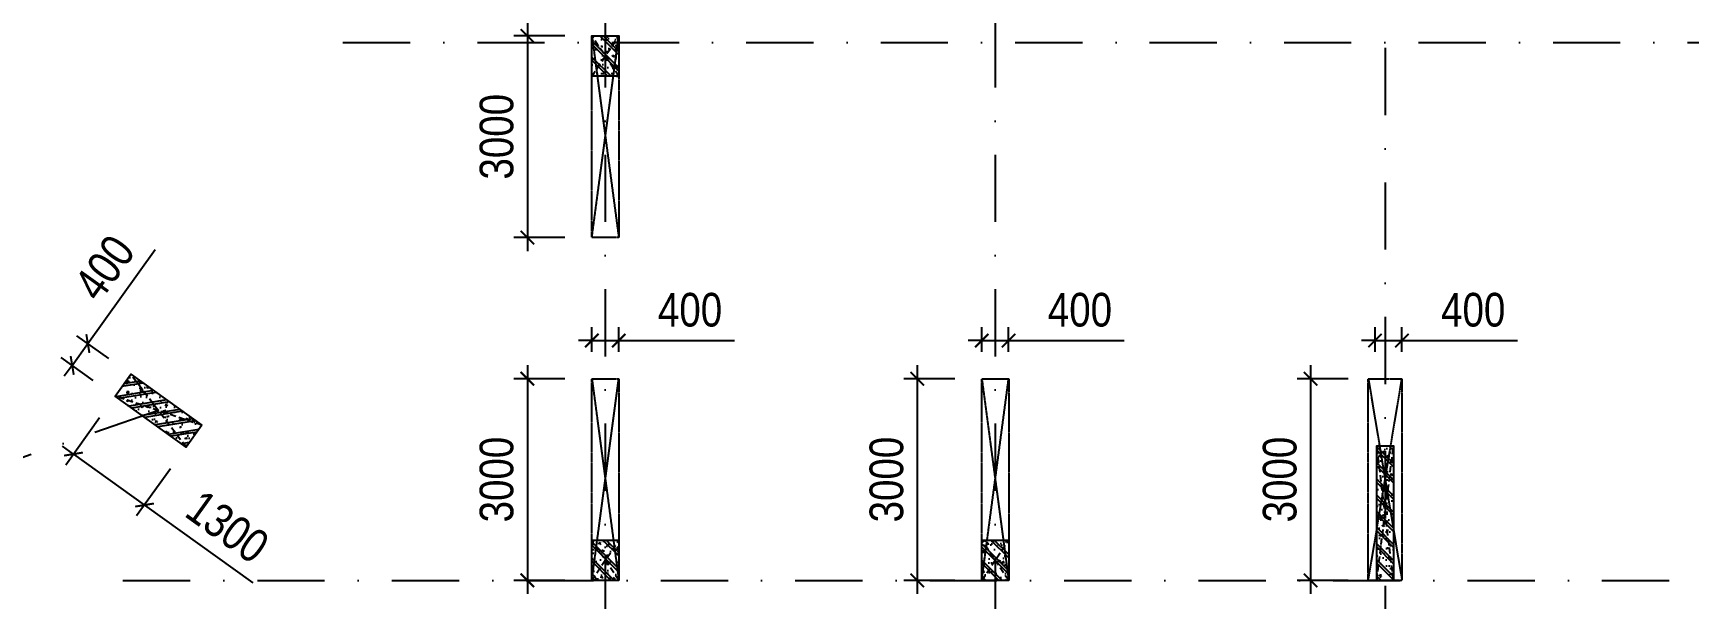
# Model space of a CAD drawing. Header units: millimetres. Extents: x 13965 to 1327256, y -72704 to 46237.
# Drawn here: x 681004 to 705634, y -32339 to -23923 of the extents above; entities that cross this region are included whole.
import ezdxf

# ---------------------------------------------------------------- set-up
doc = ezdxf.new("R2010")
doc.units = ezdxf.units.MM
doc.header["$MEASUREMENT"] = 0
for name, pattern in [('DASHDOT', [1, 0.5, -0.25, 0, -0.25]), ('DASHED', [4.5, 3, -1.5]), ('HIDDEN', [0.375, 0.25, -0.125])]:
    doc.linetypes.add(name, pattern=pattern)
for name, color, linetype in [('ccu11-Khuat', 9, 'DASHED'), ('KC2-DIM', 251, 'Continuous'), ('KT-Luoi truc South Tower', 8, 'DASHDOT'), ('ST_MBDV Cot vach 220805$0$AUDIT_I_220805193045-5', 6, 'Continuous'), ('Xref_ST_MBDV Cot vach 30.7.2022|Xref_ST_MBDV Cot vach 30.7.2022|Xref_ST_MBDV Cot vach 30.7.2022|Xref_ST_MBDV Cot vach 30.7.2022|KC-Betong', 6, 'Continuous')]:
    doc.layers.add(name, color=color, linetype=linetype)
doc.layers.add('KT-Kich thuoc', color=159, linetype='Continuous', lineweight=18)
doc.styles.add('Arial Narrow', font='ARIALN.TTF')
doc.dimstyles.new('ccu12-200', dxfattribs={"dimscale": 200, "dimtxt": 2.5, "dimasz": 1, "dimexe": 1, "dimexo": 2, "dimgap": 1, "dimtad": 1, "dimdec": 0, "dimdsep": 46, "dimtxsty": 'Arial Narrow', "dimblk": 'ARCHTICK', "dimcen": -1, "dimdle": 1, "dimclrd": 256, "dimclre": 256, "dimclrt": 3, "dimadec": 0, "dimazin": 2, "dimtfac": 0.1, "dimtdec": 0, "dimtmove": 0, "dimatfit": 1, "dimldrblk": 'ARCHTICK', "dimfxl": 1, "dimtvp": 0.833333, "dimtolj": 1, "dimtzin": 12, "dimarcsym": 0})

# ---------------------------------------------------------------- blocks, each defined once
blk = doc.blocks.new('Asix South Tower')
at = {"layer": 'KT-Luoi truc South Tower', "ltscale": 2000}
for p, q in [((-33923, 33491.9), (-33923, -4459.1)), ((-45523, 29903.8), (-45523, -4459.1)), ((-39723, 29903.8), (-39723, -4459.1)), ((-49426.2, 15570.4), (10118.8, 15570.4)), ((-52170.8, 10095.3), (-96381.5, -5168.4)), ((-52698.1, 7570.4), (10118.8, 7570.4))]:
    blk.add_line(p, q, dxfattribs=at)
blk = doc.blocks.new('_ArchTick')
at = {"color": 0, "const_width": 0.15}
blk.add_lwpolyline([(-0.5, -0.5), (0.5, 0.5)], dxfattribs=at)
blk = doc.blocks.new('*D587')
at = {"layer": 'Defpoints', "color": 0, "transparency": 16777216}
for p in [(682223, -29323, 0), (683279, -30080, 0), (682661, -30943)]:
    blk.add_point(p, dxfattribs=at)
at = {"layer": 'KC2-DIM', "lineweight": -2, "transparency": 16777216}
for p, q in [((681990, -29648), (681488, -30348)), ((681604, -30185), (681442, -30069)), ((681604, -30185), (682661, -30943)), ((683046, -30405), (682544, -31105)), ((682661, -30943), (684274, -32099))]:
    blk.add_line(p, q, dxfattribs=at)
at = {"layer": 'KC2-DIM', "lineweight": -2, "transparency": 16777216, "xscale": 200, "yscale": 200, "zscale": 200}
for p, rotation in [((681604, -30185), 324.359418224488), ((682661, -30943), 144.3594182244879)]:
    blk.add_blockref('_ArchTick', p, dxfattribs=dict(at, rotation=rotation))
at = {"layer": 'KC2-DIM', "color": 3, "transparency": 16777216, "insert": (683895, -31267), "char_height": 500, "attachment_point": 5, "rotation": 324.3594, "style": 'Arial Narrow'}
blk.add_mtext('\\A1;1300', dxfattribs=at)
blk = doc.blocks.new('*D588')
at = {"layer": 'Defpoints', "color": 0, "transparency": 16777216}
for p in [(681818, -28541), (682456, -28998, 0), (682223, -29323, 0)]:
    blk.add_point(p, dxfattribs=at)
at = {"layer": 'KC2-DIM', "lineweight": -2, "transparency": 16777216}
for p, q in [((681818, -28541), (682821, -27142)), ((681585, -28866), (681818, -28541)), ((682131, -28765), (681656, -28424)), ((681898, -29090), (681422, -28749)), ((681585, -28866), (681468, -29028))]:
    blk.add_line(p, q, dxfattribs=at)
at = {"layer": 'KC2-DIM', "lineweight": -2, "transparency": 16777216, "xscale": 200, "yscale": 200, "zscale": 200}
for p, rotation in [((681818, -28541), 234.3594182244889), ((681585, -28866), 54.35941822448896)]:
    blk.add_blockref('_ArchTick', p, dxfattribs=dict(at, rotation=rotation))
at = {"layer": 'KC2-DIM', "color": 3, "transparency": 16777216, "insert": (682066, -27414), "char_height": 500, "attachment_point": 5, "rotation": 54.3594, "style": 'Arial Narrow'}
blk.add_mtext('\\A1;400', dxfattribs=at)
blk = doc.blocks.new('*D589')
at = {"layer": 'Defpoints', "color": 0, "transparency": 16777216}
for p in [(689315, -23964), (688356, -26964), (689315, -26964)]:
    blk.add_point(p, dxfattribs=at)
at = {"layer": 'KC2-DIM', "lineweight": -2, "transparency": 16777216}
for p, q in [((688356, -23764), (688356, -27164)), ((688915, -23964), (688156, -23964)), ((688915, -26964), (688156, -26964))]:
    blk.add_line(p, q, dxfattribs=at)
at = {"layer": 'KC2-DIM', "lineweight": -2, "transparency": 16777216, "xscale": 200, "yscale": 200, "zscale": 200}
for p, rotation in [((688356, -23964), 90), ((688356, -26964), 270)]:
    blk.add_blockref('_ArchTick', p, dxfattribs=dict(at, rotation=rotation))
at = {"layer": 'KC2-DIM', "color": 3, "transparency": 16777216, "insert": (687900, -25464), "char_height": 500, "attachment_point": 5, "rotation": 90, "style": 'Arial Narrow'}
blk.add_mtext('\\A1;3000', dxfattribs=at)
blk = doc.blocks.new('*D590')
at = {"layer": 'Defpoints', "color": 0, "transparency": 16777216}
for p in [(689715, -23396), (689315, -23964), (689715, -23964)]:
    blk.add_point(p, dxfattribs=at)
at = {"layer": 'KC2-DIM', "lineweight": -2, "transparency": 16777216}
for p, q in [((689315, -23396), (689115, -23396)), ((689315, -23564), (689315, -23196)), ((689315, -23396), (689715, -23396)), ((689715, -23564), (689715, -23196)), ((689715, -23396), (691436, -23396))]:
    blk.add_line(p, q, dxfattribs=at)
at = {"layer": 'KC2-DIM', "lineweight": -2, "transparency": 16777216, "xscale": 200, "yscale": 200, "zscale": 200}
blk.add_blockref('_ArchTick', (689315, -23396), dxfattribs=at)
at = {"layer": 'KC2-DIM', "lineweight": -2, "transparency": 16777216, "xscale": 200, "yscale": 200, "zscale": 200, "rotation": 180}
blk.add_blockref('_ArchTick', (689715, -23396), dxfattribs=at)
at = {"layer": 'KC2-DIM', "color": 3, "transparency": 16777216, "insert": (690776, -22941), "char_height": 500, "attachment_point": 5, "style": 'Arial Narrow'}
blk.add_mtext('\\A1;400', dxfattribs=at)
blk = doc.blocks.new('*D591')
at = {"layer": 'Defpoints', "color": 0, "transparency": 16777216}
for p in [(689315, -29064), (688356, -32064), (689315, -32064)]:
    blk.add_point(p, dxfattribs=at)
at = {"layer": 'KC2-DIM', "lineweight": -2, "transparency": 16777216}
for p, q in [((688915, -29064), (688156, -29064)), ((688356, -28864), (688356, -32264)), ((688915, -32064), (688156, -32064))]:
    blk.add_line(p, q, dxfattribs=at)
at = {"layer": 'KC2-DIM', "lineweight": -2, "transparency": 16777216, "xscale": 200, "yscale": 200, "zscale": 200}
for p, rotation in [((688356, -29064), 90), ((688356, -32064), 270)]:
    blk.add_blockref('_ArchTick', p, dxfattribs=dict(at, rotation=rotation))
at = {"layer": 'KC2-DIM', "color": 3, "transparency": 16777216, "insert": (687900, -30564), "char_height": 500, "attachment_point": 5, "rotation": 90, "style": 'Arial Narrow'}
blk.add_mtext('\\A1;3000', dxfattribs=at)
blk = doc.blocks.new('*D592')
at = {"layer": 'Defpoints', "color": 0, "transparency": 16777216}
for p in [(689715, -28496), (689315, -29064), (689715, -29064)]:
    blk.add_point(p, dxfattribs=at)
at = {"layer": 'KC2-DIM', "lineweight": -2, "transparency": 16777216}
for p, q in [((689315, -28664), (689315, -28296)), ((689715, -28664), (689715, -28296)), ((689315, -28496), (689115, -28496)), ((689315, -28496), (689715, -28496)), ((689715, -28496), (691436, -28496))]:
    blk.add_line(p, q, dxfattribs=at)
at = {"layer": 'KC2-DIM', "lineweight": -2, "transparency": 16777216, "xscale": 200, "yscale": 200, "zscale": 200}
blk.add_blockref('_ArchTick', (689315, -28496), dxfattribs=at)
at = {"layer": 'KC2-DIM', "lineweight": -2, "transparency": 16777216, "xscale": 200, "yscale": 200, "zscale": 200, "rotation": 180}
blk.add_blockref('_ArchTick', (689715, -28496), dxfattribs=at)
at = {"layer": 'KC2-DIM', "color": 3, "transparency": 16777216, "insert": (690776, -28041), "char_height": 500, "attachment_point": 5, "style": 'Arial Narrow'}
blk.add_mtext('\\A1;400', dxfattribs=at)
blk = doc.blocks.new('*D593')
at = {"layer": 'Defpoints', "color": 0, "transparency": 16777216}
for p in [(695115, -29064), (694156, -32064), (695115, -32064)]:
    blk.add_point(p, dxfattribs=at)
at = {"layer": 'KC2-DIM', "lineweight": -2, "transparency": 16777216}
for p, q in [((694715, -29064), (693956, -29064)), ((694156, -28864), (694156, -32264)), ((694715, -32064), (693956, -32064))]:
    blk.add_line(p, q, dxfattribs=at)
at = {"layer": 'KC2-DIM', "lineweight": -2, "transparency": 16777216, "xscale": 200, "yscale": 200, "zscale": 200}
for p, rotation in [((694156, -29064), 90), ((694156, -32064), 270)]:
    blk.add_blockref('_ArchTick', p, dxfattribs=dict(at, rotation=rotation))
at = {"layer": 'KC2-DIM', "color": 3, "transparency": 16777216, "insert": (693700, -30564), "char_height": 500, "attachment_point": 5, "rotation": 90, "style": 'Arial Narrow'}
blk.add_mtext('\\A1;3000', dxfattribs=at)
blk = doc.blocks.new('*D594')
at = {"layer": 'Defpoints', "color": 0, "transparency": 16777216}
for p in [(695515, -28496), (695115, -29064), (695515, -29064)]:
    blk.add_point(p, dxfattribs=at)
at = {"layer": 'KC2-DIM', "lineweight": -2, "transparency": 16777216}
for p, q in [((695115, -28664), (695115, -28296)), ((695515, -28664), (695515, -28296)), ((695115, -28496), (694915, -28496)), ((695115, -28496), (695515, -28496)), ((695515, -28496), (697236, -28496))]:
    blk.add_line(p, q, dxfattribs=at)
at = {"layer": 'KC2-DIM', "lineweight": -2, "transparency": 16777216, "xscale": 200, "yscale": 200, "zscale": 200}
blk.add_blockref('_ArchTick', (695115, -28496), dxfattribs=at)
at = {"layer": 'KC2-DIM', "lineweight": -2, "transparency": 16777216, "xscale": 200, "yscale": 200, "zscale": 200, "rotation": 180}
blk.add_blockref('_ArchTick', (695515, -28496), dxfattribs=at)
at = {"layer": 'KC2-DIM', "color": 3, "transparency": 16777216, "insert": (696576, -28041), "char_height": 500, "attachment_point": 5, "style": 'Arial Narrow'}
blk.add_mtext('\\A1;400', dxfattribs=at)
blk = doc.blocks.new('*D595')
at = {"layer": 'Defpoints', "color": 0, "transparency": 16777216}
for p in [(700965, -29064), (700006, -32064), (700965, -32064)]:
    blk.add_point(p, dxfattribs=at)
at = {"layer": 'KC2-DIM', "lineweight": -2, "transparency": 16777216}
for p, q in [((700565, -29064), (699806, -29064)), ((700006, -28864), (700006, -32264)), ((700565, -32064), (699806, -32064))]:
    blk.add_line(p, q, dxfattribs=at)
at = {"layer": 'KC2-DIM', "lineweight": -2, "transparency": 16777216, "xscale": 200, "yscale": 200, "zscale": 200}
for p, rotation in [((700006, -29064), 90), ((700006, -32064), 270)]:
    blk.add_blockref('_ArchTick', p, dxfattribs=dict(at, rotation=rotation))
at = {"layer": 'KC2-DIM', "color": 3, "transparency": 16777216, "insert": (699550, -30564), "char_height": 500, "attachment_point": 5, "rotation": 90, "style": 'Arial Narrow'}
blk.add_mtext('\\A1;3000', dxfattribs=at)
blk = doc.blocks.new('*D596')
at = {"layer": 'Defpoints', "color": 0, "transparency": 16777216}
for p in [(701365, -28496), (700965, -29064), (701365, -29064)]:
    blk.add_point(p, dxfattribs=at)
at = {"layer": 'KC2-DIM', "lineweight": -2, "transparency": 16777216}
for p, q in [((700965, -28664), (700965, -28296)), ((701365, -28664), (701365, -28296)), ((700965, -28496), (700765, -28496)), ((700965, -28496), (701365, -28496)), ((701365, -28496), (703086, -28496))]:
    blk.add_line(p, q, dxfattribs=at)
at = {"layer": 'KC2-DIM', "lineweight": -2, "transparency": 16777216, "xscale": 200, "yscale": 200, "zscale": 200}
blk.add_blockref('_ArchTick', (700965, -28496), dxfattribs=at)
at = {"layer": 'KC2-DIM', "lineweight": -2, "transparency": 16777216, "xscale": 200, "yscale": 200, "zscale": 200, "rotation": 180}
blk.add_blockref('_ArchTick', (701365, -28496), dxfattribs=at)
at = {"layer": 'KC2-DIM', "color": 3, "transparency": 16777216, "insert": (702426, -28041), "char_height": 500, "attachment_point": 5, "style": 'Arial Narrow'}
blk.add_mtext('\\A1;400', dxfattribs=at)
blk = doc.blocks.new('*U75')
h = blk.add_hatch()
h.set_pattern_fill('VATLIEU04', color=250, scale=40, style=0, pattern_type=2)
h.set_pattern_definition([(50, (-550, 1350), (286.904, -25.1), [30, -330]), (355, (-550, 1350), (-55.5, 300.877), [24, -264]), (100.451, (-526.1, 1347.9), (231.404, 275.776), [25.496, -280.457]), (46.184, (-550, 1430), (426.896, -66.21), [45, -495]), (96.636, (-514.43, 1424.5), (373.865, 389.65), [38.244, -420.685]), (351.184, (-550, 1430), (373.86, 389.65), [36, -396]), (21, (-510, 1410), (238.763, -161.048), [30, -330]), (326, (-510, 1410), (97.326, 290.06), [24, -264]), (71.451, (-490.1, 1396.58), (336.09, 129.012), [25.496, -280.457]), (37.5, (-550, 1350), (4.864, 133.1575), [0, -260.8, 0, -268, 0, -265]), (7.5, (-550, 1350), (105.228, 157.765), [0, -152.8, 0, -254.8, 0, -101]), (327.5, (-639.2, 1350), (213.529, -9.022), [0, -100, 0, -312, 0, -414]), (317.5, (-679.2, 1350), (233.274, 40.042), [0, -130, 0, -207.2, 0, -294]), (45, (-550, 1350), (-120.208, 120.208), []), (45, (-550, 1399), (-120.208, 120.208), [])])
h.paths.add_polyline_path([(-475, -475), (-75, -475), (-75, 825), (-475, 825)])
at = {"color": 6, "ltscale": 0.25}
blk.add_lwpolyline([(-475, -475), (-75, -475), (-75, 825), (-475, 825)], close=True, dxfattribs=at)
at = {"layer": 'Defpoints', "linetype": 'ByBlock', "ltscale": 30}
for p, q in [((-75, -475), (-475, 825)), ((-475, -475), (-75, 825))]:
    blk.add_line(p, q, dxfattribs=at)
blk = doc.blocks.new('*U57')
h = blk.add_hatch()
h.set_pattern_fill('VATLIEU04', color=250, scale=40, style=0, pattern_type=2)
h.set_pattern_definition([(50, (-550, 650), (286.904, -25.1), [30, -330]), (355, (-550, 650), (-55.5, 300.88), [24, -264]), (100.451, (-526.1, 647.9), (231.404, 275.776), [25.496, -280.457]), (46.184, (-550, 730), (426.9, -66.21), [45, -495]), (96.636, (-514.43, 724.5), (373.87, 389.65), [38.24, -420.69]), (351.184, (-550, 730), (373.86, 389.65), [36, -396]), (21, (-510, 710), (238.763, -161.048), [30, -330]), (326, (-510, 710), (97.326, 290.06), [24, -264]), (71.451, (-490.1, 696.58), (336.09, 129.01), [25.496, -280.457]), (37.5, (-550, 650), (4.864, 133.1575), [0, -260.8, 0, -268, 0, -265]), (7.5, (-550, 650), (105.228, 157.765), [0, -152.8, 0, -254.8, 0, -101]), (327.5, (-639.2, 650), (213.529, -9.022), [0, -100, 0, -312, 0, -414]), (317.5, (-679.2, 650), (233.274, 40.042), [0, -130, 0, -207.2, 0, -294]), (45, (-550, 650), (-120.208, 120.208), []), (45, (-550, 699), (-120.208, 120.208), [])])
h.paths.add_polyline_path([(-475, -475), (-75, -475), (-75, 125), (-475, 125)])
at = {"color": 6, "ltscale": 0.25}
blk.add_lwpolyline([(-475, -475), (-75, -475), (-75, 125), (-475, 125)], close=True, dxfattribs=at)
at = {"layer": 'Defpoints', "linetype": 'ByBlock', "ltscale": 30}
for p, q in [((-75, -475), (-475, 125)), ((-475, -475), (-75, 125))]:
    blk.add_line(p, q, dxfattribs=at)
blk = doc.blocks.new('*U74')
h = blk.add_hatch()
h.set_pattern_fill('VATLIEU04', color=250, scale=40, style=0, pattern_type=2)
h.set_pattern_definition([(50, (-700, 2050), (286.904, -25.1), [30, -330]), (355, (-700, 2050), (-55.5, 300.877), [24, -264]), (100.451, (-676.1, 2047.9), (231.404, 275.776), [25.496, -280.457]), (46.184, (-700, 2130), (426.896, -66.208), [45, -495]), (96.636, (-664.43, 2124.5), (373.865, 389.65), [38.244, -420.685]), (351.184, (-700, 2130), (373.865, 389.65), [36, -396]), (21, (-660, 2110), (238.763, -161.048), [30, -330]), (326, (-660, 2110), (97.326, 290.06), [24, -264]), (71.451, (-640.1, 2096.58), (336.09, 129.012), [25.496, -280.457]), (37.5, (-700, 2050), (4.864, 133.1575), [0, -260.8, 0, -268, 0, -265]), (7.5, (-700, 2050), (105.228, 157.765), [0, -152.8, 0, -254.8, 0, -101]), (327.5, (-789.2, 2050), (213.529, -9.022), [0, -100, 0, -312, 0, -414]), (317.5, (-829.2, 2050), (233.274, 40.042), [0, -130, 0, -207.2, 0, -294]), (45, (-700, 2050), (-120.208, 120.208), []), (45, (-700, 2099), (-120.208, 120.208), [])])
h.paths.add_polyline_path([(-475, -475), (-225, -475), (-225, 1525), (-475, 1525)])
at = {"color": 6, "ltscale": 0.25}
blk.add_lwpolyline([(-475, -475), (-225, -475), (-225, 1525), (-475, 1525)], close=True, dxfattribs=at)
at = {"layer": 'Defpoints', "linetype": 'ByBlock', "ltscale": 30}
for p, q in [((-225, -475), (-475, 1525)), ((-475, -475), (-225, 1525))]:
    blk.add_line(p, q, dxfattribs=at)
blk = doc.blocks.new('*U1002')
at = {"color": 6, "linetype": 'HIDDEN', "ltscale": 10}
for p, q in [((-75, 2525), (-475, -475)), ((-75, -475), (-475, 2525))]:
    blk.add_line(p, q, dxfattribs=at)
blk.add_lwpolyline([(-475, -475), (-75, -475), (-75, 2525), (-475, 2525)], close=True, dxfattribs=at)
blk = doc.blocks.new('*U998')
at = {"color": 6, "linetype": 'HIDDEN', "ltscale": 10}
for p, q in [((25, 2525), (-475, -475)), ((25, -475), (-475, 2525))]:
    blk.add_line(p, q, dxfattribs=at)
blk.add_lwpolyline([(-475, -475), (25, -475), (25, 2525), (-475, 2525)], close=True, dxfattribs=at)
blk = doc.blocks.new('*U44')
h = blk.add_hatch()
h.set_pattern_fill('VATLIEU04', color=250, scale=40, style=0, pattern_type=2)
h.set_pattern_definition([(50, (-550, 1350), (286.904, -25.1), [30, -330]), (355, (-550, 1350), (-55.5, 300.877), [24, -264]), (100.451, (-526.1, 1347.9), (231.404, 275.776), [25.496, -280.457]), (46.184, (-550, 1430), (426.896, -66.21), [45, -495]), (96.636, (-514.43, 1424.5), (373.865, 389.65), [38.244, -420.685]), (351.184, (-550, 1430), (373.86, 389.65), [36, -396]), (21, (-510, 1410), (238.763, -161.048), [30, -330]), (326, (-510, 1410), (97.326, 290.06), [24, -264]), (71.451, (-490.1, 1396.58), (336.09, 129.012), [25.496, -280.457]), (37.5, (-550, 1350), (4.864, 133.1575), [0, -260.8, 0, -268, 0, -265]), (7.5, (-550, 1350), (105.228, 157.765), [0, -152.8, 0, -254.8, 0, -101]), (327.5, (-639.2, 1350), (213.529, -9.022), [0, -100, 0, -312, 0, -414]), (317.5, (-679.2, 1350), (233.274, 40.042), [0, -130, 0, -207.2, 0, -294]), (45, (-550, 1350), (-120.208, 120.208), []), (45, (-550, 1399), (-120.208, 120.208), [])])
h.paths.add_polyline_path([(-475, -475), (-75, -475), (-75, 825), (-475, 825)])
at = {"color": 6, "ltscale": 0.25}
blk.add_lwpolyline([(-475, -475), (-75, -475), (-75, 825), (-475, 825)], close=True, dxfattribs=at)
at = {"layer": 'Defpoints', "linetype": 'ByBlock', "ltscale": 30}
for p, q in [((-75, -475), (-475, 825)), ((-475, -475), (-75, 825))]:
    blk.add_line(p, q, dxfattribs=at)
blk = doc.blocks.new('MBCV-T37')
at = {"layer": 'ST_MBDV Cot vach 220805$0$AUDIT_I_220805193045-5', "linetype": 'ByBlock', "xscale": -1}
for name, p, rotation in [('*U57', (-12025, -1925, 0), 359.9999999999985), ('*U75', (-18416, -7700, 0), 54.35941822448696), ('*U74', (-500, -9425, 0), 359.9999999999985), ('*U57', (-12025, -9425, 0), 359.9999999999985), ('*U57', (-6225, -9425, 0), 359.9999999999985)]:
    blk.add_blockref(name, p, dxfattribs=dict(at, rotation=rotation))
at = {"layer": 'Xref_ST_MBDV Cot vach 30.7.2022|Xref_ST_MBDV Cot vach 30.7.2022|Xref_ST_MBDV Cot vach 30.7.2022|Xref_ST_MBDV Cot vach 30.7.2022|KC-Betong', "linetype": 'ByBlock'}
for name, p, xscale, rotation in [('*U1002', (-12025, -4325, 0), -1, 359.9999999999985), ('*U44', (-18416, -7701, 0), -0.9999999999999999, 54.35941822448728), ('*U1002', (-12025, -9425, 0), -1, 359.9999999999985), ('*U1002', (-6225, -9425, 0), -1, 359.9999999999985), ('*U998', (-375, -9425, 0), -1, 359.9999999999985)]:
    blk.add_blockref(name, p, dxfattribs=dict(at, xscale=xscale, rotation=rotation))

msp = doc.modelspace()

# ---------------------------------------------------------------- block references
at = {"layer": 'ccu11-Khuat'}
msp.add_blockref('MBCV-T37', (701265.6, -22163.9, 0), dxfattribs=at)
at = {"layer": 'KT-Kich thuoc'}
msp.add_blockref('Asix South Tower', (735038.2, -39634.4), dxfattribs=at)

# ---------------------------------------------------------------- dimensions: what is measured, and where the dimension line sits
at = {"layer": 'KC2-DIM'}
for p1, p2, distance, picture, middle in [((689315.1, -23963.9), (689715.1, -23963.9), 567.7, '*D590', (690775.6, -22941)), ((689315.1, -23963.9), (689315.1, -26963.9), -959.4, '*D589', (687900.4, -25463.9)), ((682222.6, -29322.9, 0), (682455.7, -28997.8, 0), 784.5, '*D588', (682066, -27413.5)), ((689315.1, -29063.9, 0), (689715.1, -29063.9, 0), 567.7, '*D592', (690775.6, -28041, 0)), ((695115.1, -29063.9, 0), (695515.1, -29063.9, 0), 567.7, '*D594', (696575.6, -28041, 0)), ((700965.1, -29063.9, 0), (701365.1, -29063.9, 0), 567.7, '*D596', (702425.6, -28041, 0)), ((689315.1, -29063.9, 0), (689315.1, -32063.9, 0), -959.4, '*D591', (687900.4, -30563.9, 0)), ((695115.1, -29063.9, 0), (695115.1, -32063.9, 0), -959.4, '*D593', (693700.4, -30563.9, 0)), ((700965.1, -29063.9, 0), (700965.1, -32063.9, 0), -959.4, '*D595', (699550.4, -30563.9, 0)), ((682222.6, -29322.9, 0), (683279.1, -30080.4, 0), -1061, '*D587', (683895.1, -31267.3))]:
    dim = msp.add_aligned_dim(p1=p1, p2=p2, distance=distance, dimstyle='ccu12-200', dxfattribs=at)
    dim.commit()
    dim.dimension.update_dxf_attribs({"geometry": picture, "text_midpoint": middle})

doc.saveas('drawing.dxf')
